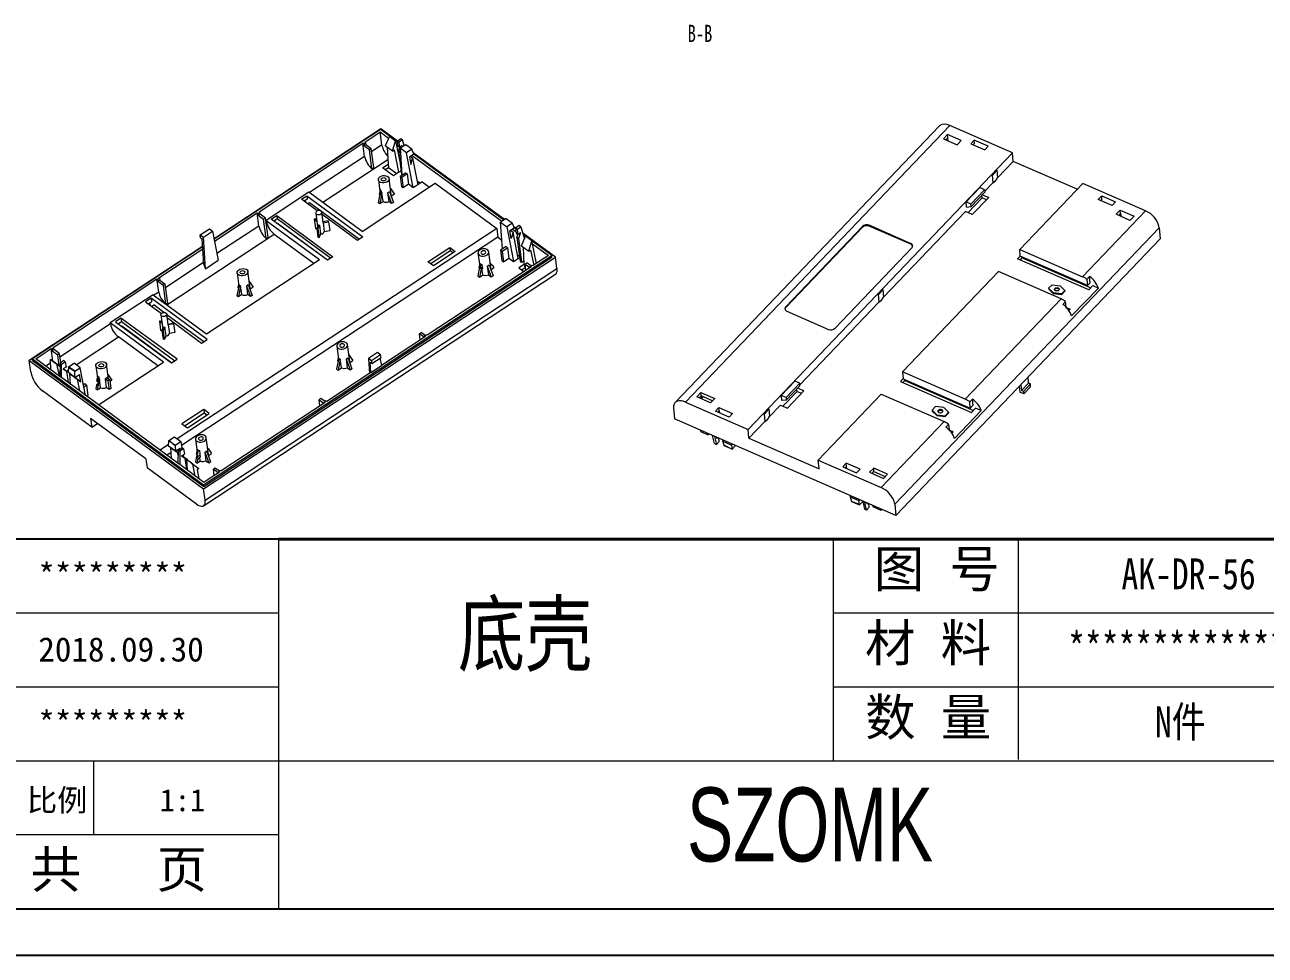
# Model space of a CAD drawing. Header units: inches. Extents: x 1153 to 3231, y 573 to 1137.
# Drawn here: x 2491 to 2851.5, y 573 to 843.4 of the extents above; entities that cross this region are included whole.
import ezdxf

# ---------------------------------------------------------------- set-up
doc = ezdxf.new("R2010")
doc.units = ezdxf.units.IN
doc.layers.add('10', color=7, linetype='Continuous')
doc.layers.add('文字', color=81, linetype='Continuous')
doc.layers.add('粗实线', color=7, linetype='Continuous', lineweight=30)
doc.layers.add('细实线', color=3, linetype='Continuous', lineweight=9)
doc.styles.add('SLDTEXTSTYLE6', font='TXT', dxfattribs={"width": 0.7})
doc.styles.get("Standard").update_dxf_attribs({"font": 'txt', "bigfont": 'gbcbig.shx'})
doc.styles.add('宋体', font='', dxfattribs={"width": 0.8, "height": 3.5})
doc.styles.add('长仿宋', font='', dxfattribs={"width": 0.7, "height": 4})
doc.styles.get('宋体').set_extended_font_data('SimSun')
doc.styles.get('长仿宋').set_extended_font_data('SimSun')

msp = doc.modelspace()

# ---------------------------------------------------------------- linework, layer by layer
at = {"color": 7, "linetype": 'Continuous', "lineweight": 15}
for p, q in [((2594.532, 813.114), (2546.003, 781.154)), ((2594.387, 812.94), (2546.017, 781.085)), ((2592.191, 810.863), (2594.31, 812.258)), ((2594.31, 812.258), (2596.738, 810.473)), ((2594.816, 808.452), (2594.31, 812.258)), ((2599.301, 809.328), (2594.387, 812.94)), ((2599.284, 809.621), (2594.532, 813.114)), ((2756.886, 814.012), (2680.036, 733.605)), ((2759.892, 814.142), (2683.042, 733.734)), ((2759.193, 811.494), (2757.998, 810.245)), ((2763.211, 809.739), (2759.193, 811.494)), ((2759.28, 810.487), (2759.193, 811.494)), ((2778.119, 806.181), (2759.892, 814.142)), ((2559.083, 789.059), (2589.278, 808.944)), ((2589.504, 808.778), (2589.278, 808.944)), ((2589.784, 805.137), (2589.278, 808.944)), ((2589.504, 808.778), (2590.034, 809.127)), ((2589.504, 808.778), (2589.571, 808.27)), ((2589.571, 808.27), (2590.101, 808.619)), ((2589.571, 808.27), (2591.155, 807.106)), ((2589.807, 809.293), (2592.191, 810.863)), ((2589.807, 809.293), (2590.034, 809.127)), ((2590.034, 809.127), (2590.101, 808.619)), ((2590.101, 808.619), (2591.685, 807.455)), ((2596.98, 811.021), (2595.755, 808.243)), ((2597.905, 806.663), (2595.755, 808.243)), ((2596.325, 807.824), (2596.585, 802.875)), ((2596.98, 811.021), (2598.79, 809.69)), ((2597.905, 806.663), (2598.79, 809.69)), ((2598.79, 809.69), (2600.119, 803.173)), ((2598.964, 808.838), (2599.41, 808.51)), ((2599.264, 809.608), (2600.323, 810.306)), ((2599.264, 809.608), (2599.466, 808.085)), ((2599.716, 809.275), (2599.264, 809.608)), ((2599.919, 807.753), (2599.466, 808.085)), ((2599.96, 807.779), (2599.628, 806.867)), ((2600.776, 809.973), (2599.716, 809.275)), ((2599.716, 809.275), (2599.919, 807.753)), ((2600.713, 808.276), (2599.919, 807.753)), ((2601.717, 808.543), (2600.128, 807.496)), ((2600.323, 810.306), (2600.776, 809.973)), ((2600.525, 807.758), (2600.713, 808.276)), ((2601.307, 808.273), (2600.776, 809.973)), ((2603.527, 807.212), (2601.717, 808.543)), ((2757.998, 810.245), (2762.017, 808.489)), ((2758.739, 809.921), (2759.28, 810.487)), ((2759.441, 809.614), (2759.28, 810.487)), ((2762.017, 808.489), (2763.211, 809.739)), ((2766.989, 809.861), (2765.994, 808.819)), ((2765.994, 808.819), (2770.012, 807.064)), ((2766.734, 808.496), (2767.076, 808.854)), ((2771.008, 808.105), (2766.989, 809.861)), ((2767.076, 808.854), (2766.989, 809.861)), ((2770.012, 807.064), (2771.008, 808.105)), ((2591.155, 807.106), (2591.685, 807.455)), ((2591.896, 801.537), (2591.155, 807.106)), ((2592.425, 801.886), (2591.685, 807.455)), ((2597.905, 806.663), (2598.435, 807.012)), ((2599.753, 800.547), (2598.435, 807.012)), ((2599.628, 806.867), (2600.081, 806.534)), ((2599.628, 806.867), (2600.545, 799.964)), ((2600.081, 806.534), (2600.174, 806.792)), ((2600.081, 806.534), (2600.3, 804.883)), ((2600.128, 807.496), (2600.641, 799.712)), ((2601.938, 806.166), (2600.128, 807.496)), ((2603.527, 807.212), (2601.938, 806.166)), ((2603.899, 796.023), (2601.938, 806.166)), ((2604.102, 805.785), (2602.778, 804.913)), ((2602.778, 804.913), (2603.19, 802.778)), ((2603.737, 804.582), (2603.046, 805.09)), ((2603.19, 802.778), (2603.737, 804.582)), ((2604.102, 805.785), (2603.527, 807.212)), ((2603.582, 805.443), (2629.668, 786.267)), ((2603.737, 804.582), (2605.223, 796.895)), ((2630.399, 786.749), (2603.934, 806.203)), ((2630.198, 786.616), (2604.094, 805.805)), ((2778.119, 806.181), (2701.269, 725.773)), ((2778.337, 803.663), (2778.119, 806.181)), ((2591.896, 801.537), (2592.425, 801.886)), ((2594.996, 801.829), (2596.585, 802.875)), ((2598.164, 799.5), (2594.996, 801.829)), ((2596.72, 801.86), (2595.788, 801.247)), ((2596.585, 802.875), (2596.72, 801.86)), ((2599.096, 800.114), (2596.72, 801.86)), ((2599.753, 800.547), (2598.164, 799.5)), ((2600.411, 800.979), (2599.753, 800.547)), ((2772.168, 799.679), (2773.561, 801.138)), ((2773.561, 801.138), (2773.757, 798.872)), ((2778.337, 803.663), (2773.757, 798.872)), ((2796.864, 795.57), (2778.337, 803.663)), ((2589.094, 783.356), (2610.283, 797.311)), ((2593.768, 798.293), (2594.323, 794.116)), ((2597.625, 793.177), (2596.89, 798.708)), ((2600.094, 799.352), (2601.684, 800.399)), ((2600.094, 799.352), (2600.499, 796.307)), ((2600.547, 799.02), (2600.094, 799.352)), ((2600.628, 799.903), (2600.545, 799.964)), ((2602.136, 800.066), (2600.547, 799.02)), ((2600.547, 799.02), (2600.952, 795.974)), ((2602.541, 797.021), (2600.952, 795.974)), ((2601.684, 800.399), (2602.136, 800.066)), ((2602.136, 800.066), (2602.541, 797.021)), ((2603.899, 796.023), (2602.541, 797.021)), ((2605.223, 796.895), (2603.899, 796.023)), ((2605.89, 797.334), (2605.014, 797.979)), ((2606.547, 797.767), (2605.223, 796.895)), ((2606.547, 797.767), (2608.64, 796.229)), ((2610.283, 797.311), (2628.161, 784.17)), ((2772.364, 797.414), (2770.046, 794.989)), ((2772.168, 799.679), (2772.364, 797.414)), ((2780.181, 778.115), (2798.498, 797.279)), ((2816.724, 789.318), (2798.498, 797.279)), ((2573.593, 794.751), (2561.144, 786.552)), ((2571.397, 792.674), (2572.986, 793.72)), ((2572.986, 793.72), (2589.279, 781.744)), ((2572.986, 793.72), (2573.121, 792.705)), ((2589.094, 783.356), (2573.593, 794.751)), ((2594.192, 794.072), (2593.726, 791.689)), ((2594.212, 794.948), (2593.996, 794.074)), ((2594.168, 793.948), (2593.996, 794.074)), ((2594.798, 794.524), (2594.178, 791.356)), ((2594.192, 794.072), (2594.439, 794.154)), ((2594.531, 793.822), (2594.192, 794.072)), ((2594.203, 795.473), (2594.366, 794.251)), ((2594.633, 794.34), (2594.366, 794.251)), ((2594.68, 794.582), (2594.531, 793.822)), ((2594.595, 795.1), (2594.662, 794.592)), ((2595.135, 791.986), (2594.798, 794.524)), ((2596.462, 794.551), (2596.799, 792.014)), ((2596.462, 794.551), (2597.617, 791.413)), ((2596.992, 794.9), (2598.146, 791.761)), ((2597.272, 795.833), (2598.416, 794.147)), ((2598.416, 794.147), (2597.571, 793.59)), ((2600.952, 795.974), (2600.499, 796.307)), ((2764.589, 791.915), (2768.571, 796.081)), ((2766.024, 791.288), (2770.006, 795.454)), ((2766.09, 790.533), (2770.071, 794.699)), ((2771.187, 793.203), (2766.409, 788.204)), ((2770.006, 795.454), (2768.571, 796.081)), ((2769.265, 793.073), (2769.203, 793.791)), ((2769.391, 793.987), (2771.187, 793.203)), ((2770.006, 795.454), (2770.071, 794.699)), ((2803.021, 792.646), (2804.016, 793.688)), ((2804.016, 793.688), (2808.035, 791.932)), ((2804.103, 792.681), (2804.016, 793.688)), ((2575.985, 789.302), (2571.397, 792.674)), ((2573.121, 792.705), (2572.189, 792.091)), ((2573.151, 791.384), (2573.754, 791.782)), ((2573.754, 791.782), (2588.293, 781.094)), ((2594.178, 791.356), (2593.726, 791.689)), ((2595.135, 791.986), (2594.178, 791.356)), ((2597.617, 791.413), (2596.799, 792.014)), ((2598.146, 791.761), (2597.617, 791.413)), ((2764.72, 790.404), (2764.589, 791.915)), ((2766.024, 791.288), (2764.589, 791.915)), ((2764.72, 790.404), (2766.09, 790.533)), ((2769.265, 793.073), (2765.141, 788.758)), ((2766.09, 790.533), (2766.024, 791.288)), ((2770.534, 792.519), (2769.265, 793.073)), ((2807.039, 790.891), (2803.021, 792.646)), ((2804.103, 792.681), (2803.761, 792.323)), ((2808.035, 791.932), (2807.039, 790.891)), ((2546.129, 780.528), (2558.553, 788.71)), ((2558.78, 788.543), (2558.553, 788.71)), ((2559.059, 784.903), (2558.553, 788.71)), ((2558.78, 788.543), (2559.309, 788.892)), ((2558.78, 788.543), (2558.847, 788.036)), ((2558.847, 788.036), (2559.377, 788.385)), ((2558.847, 788.036), (2560.431, 786.871)), ((2559.083, 789.059), (2559.309, 788.892)), ((2559.377, 788.385), (2559.309, 788.892)), ((2560.961, 787.22), (2559.377, 788.385)), ((2560.431, 786.871), (2560.961, 787.22)), ((2561.171, 781.303), (2560.431, 786.871)), ((2561.701, 781.651), (2560.961, 787.22)), ((2561.144, 786.552), (2576.645, 775.158)), ((2561.178, 786.299), (2561.144, 786.552)), ((2562.656, 786.917), (2564.246, 787.964)), ((2578.95, 774.941), (2562.656, 786.917)), ((2564.381, 786.949), (2563.449, 786.335)), ((2564.246, 787.964), (2580.539, 775.987)), ((2564.246, 787.964), (2564.381, 786.949)), ((2579.882, 775.554), (2564.381, 786.949)), ((2575.404, 787.035), (2575.139, 786.86)), ((2575.139, 786.86), (2575.905, 786.298)), ((2575.139, 786.86), (2575.477, 784.322)), ((2575.85, 786.707), (2575.404, 787.035)), ((2575.584, 788.713), (2576.122, 784.663)), ((2577.723, 785.898), (2577.319, 788.944)), ((2587.69, 780.697), (2577.41, 788.253)), ((2579.222, 786.374), (2577.7, 786.072)), ((2577.727, 785.834), (2579.285, 786.143)), ((2579.285, 786.143), (2579.222, 786.374)), ((2579.285, 786.143), (2579.623, 783.605)), ((2630.909, 787.085), (2629.32, 786.038)), ((2629.833, 778.254), (2629.32, 786.038)), ((2629.32, 786.038), (2631.13, 784.707)), ((2630.909, 787.085), (2632.719, 785.754)), ((2764.4, 789.081), (2740.608, 764.188)), ((2766.409, 788.204), (2764.4, 789.081)), ((2798.408, 770.153), (2816.724, 789.318)), ((2808.229, 788.304), (2809.423, 789.554)), ((2812.247, 786.549), (2808.229, 788.304)), ((2809.51, 788.547), (2808.969, 787.981)), ((2809.423, 789.554), (2813.442, 787.799)), ((2809.51, 788.547), (2809.423, 789.554)), ((2809.51, 788.547), (2809.672, 787.674)), ((2813.442, 787.799), (2812.247, 786.549)), ((2628.161, 784.17), (2535.291, 723.008)), ((2542.001, 782.304), (2544.65, 784.048)), ((2542.907, 781.638), (2545.555, 783.383)), ((2544.65, 784.048), (2545.555, 783.383)), ((2545.555, 783.383), (2547.254, 774.936)), ((2563.518, 782.518), (2575.002, 774.076)), ((2564.484, 785.677), (2564.41, 785.628)), ((2579.023, 774.989), (2564.484, 785.677)), ((2575.477, 784.322), (2575.899, 784.012)), ((2576.407, 785.238), (2575.878, 784.172)), ((2575.878, 784.172), (2576.207, 784.115)), ((2575.878, 784.172), (2576.215, 781.634)), ((2576.207, 784.115), (2576.735, 785.181)), ((2576.207, 784.115), (2576.544, 781.577)), ((2576.544, 781.577), (2577.073, 782.643)), ((2577.073, 782.643), (2576.735, 785.181)), ((2577.727, 785.834), (2578.064, 783.296)), ((2578.064, 783.296), (2579.623, 783.605)), ((2628.161, 784.17), (2628.498, 781.632)), ((2632.719, 785.754), (2631.13, 784.707)), ((2631.13, 784.707), (2633.091, 774.565)), ((2633.263, 784.306), (2631.969, 783.455)), ((2632.382, 781.319), (2631.969, 783.455)), ((2632.238, 783.632), (2632.929, 783.124)), ((2632.929, 783.124), (2632.382, 781.319)), ((2632.752, 785.584), (2632.719, 785.754)), ((2632.752, 785.584), (2633.263, 784.306)), ((2632.774, 783.984), (2633.806, 783.225)), ((2634.415, 775.437), (2632.929, 783.124)), ((2633.68, 784.337), (2633.072, 784.784)), ((2633.698, 784.044), (2633.231, 784.387)), ((2634.72, 785.022), (2633.66, 784.324)), ((2633.66, 784.324), (2634.113, 783.991)), ((2633.66, 784.324), (2633.863, 782.801)), ((2633.863, 782.801), (2634.315, 782.468)), ((2634.025, 781.583), (2634.356, 782.495)), ((2634.113, 783.991), (2635.173, 784.689)), ((2634.113, 783.991), (2634.315, 782.468)), ((2634.315, 782.468), (2635.11, 782.992)), ((2635.11, 782.992), (2634.477, 781.25)), ((2635.173, 784.689), (2634.72, 785.022)), ((2635.173, 784.689), (2636.174, 781.485)), ((2645.222, 775.853), (2635.761, 782.807)), ((2644.172, 776.344), (2635.875, 782.443)), ((2734.482, 784.788), (2712.184, 761.458)), ((2734.504, 784.537), (2712.205, 761.206)), ((2734.504, 784.537), (2734.482, 784.788)), ((2748.482, 779.854), (2736.427, 785.12)), ((2736.427, 785.12), (2736.448, 784.868)), ((2748.504, 779.603), (2736.448, 784.868)), ((2820.739, 784.415), (2743.889, 704.008)), ((2820.739, 784.415), (2821.022, 781.142)), ((2542.665, 778.956), (2492.294, 745.783)), ((2542.67, 778.88), (2493.209, 746.306)), ((2628.498, 781.632), (2536.538, 721.07)), ((2542.057, 781.512), (2542.001, 782.304)), ((2542.001, 782.304), (2542.907, 781.638)), ((2542.057, 781.512), (2542.509, 781.18)), ((2542.712, 778.277), (2542.509, 781.18)), ((2543.546, 772.494), (2542.907, 781.638)), ((2561.171, 781.303), (2561.701, 781.651)), ((2576.215, 781.634), (2576.544, 781.577)), ((2589.279, 781.744), (2587.69, 780.697)), ((2628.498, 781.632), (2629.667, 780.773)), ((2630.876, 778.941), (2629.286, 777.894)), ((2631.328, 778.608), (2630.876, 778.941)), ((2634.477, 781.25), (2634.025, 781.583)), ((2634.025, 781.583), (2634.942, 774.68)), ((2634.477, 781.25), (2635.395, 774.348)), ((2635.357, 779.133), (2636.581, 781.91)), ((2635.357, 779.133), (2637.506, 777.553)), ((2636.174, 781.485), (2636.34, 781.363)), ((2636.174, 781.485), (2636.225, 781.103)), ((2638.391, 780.58), (2636.581, 781.91)), ((2637.506, 777.553), (2638.391, 780.58)), ((2639.724, 774.046), (2638.391, 780.58)), ((2638.565, 779.727), (2643.19, 776.328)), ((2821.022, 781.142), (2744.173, 700.734)), ((2748.504, 779.603), (2748.482, 779.854)), ((2529.948, 769.871), (2542.712, 778.277)), ((2543.034, 773.673), (2542.712, 778.277)), ((2542.984, 708.522), (2645.222, 775.853)), ((2542.993, 709.711), (2644.172, 776.344)), ((2543.061, 709.203), (2644.239, 775.837)), ((2580.539, 775.987), (2578.95, 774.941)), ((2608.19, 774.487), (2614.547, 778.673)), ((2614.682, 777.658), (2608.982, 773.905)), ((2616.131, 777.509), (2609.774, 773.323)), ((2614.547, 778.673), (2616.131, 777.509)), ((2614.547, 778.673), (2614.682, 777.658)), ((2615.474, 777.076), (2614.682, 777.658)), ((2622.733, 777.001), (2623.239, 773.197)), ((2626.591, 771.885), (2625.856, 777.416)), ((2629.286, 777.894), (2629.739, 777.561)), ((2629.286, 777.894), (2629.691, 774.849)), ((2629.739, 777.561), (2631.328, 778.608)), ((2629.739, 777.561), (2630.144, 774.516)), ((2630.144, 774.516), (2631.733, 775.563)), ((2631.328, 778.608), (2631.733, 775.563)), ((2631.733, 775.563), (2633.091, 774.565)), ((2633.091, 774.565), (2634.415, 775.437)), ((2634.205, 776.521), (2634.751, 776.12)), ((2634.415, 775.437), (2634.807, 775.695)), ((2636.187, 773.765), (2635.927, 778.714)), ((2637.506, 777.553), (2638.036, 777.901)), ((2638.036, 777.901), (2638.929, 773.523)), ((2643.19, 776.328), (2641.071, 774.933)), ((2644.239, 775.837), (2644.172, 776.344)), ((2645.66, 772.554), (2645.222, 775.853)), ((2726.535, 755.189), (2748.834, 778.52)), ((2779.57, 775.368), (2780.349, 776.182)), ((2800.237, 766.341), (2779.57, 775.368)), ((2780.356, 776.1), (2780.181, 778.115)), ((2780.181, 778.115), (2798.408, 770.153)), ((2780.852, 775.611), (2780.311, 775.045)), ((2799.874, 767.575), (2780.356, 776.1)), ((2780.852, 775.611), (2780.828, 775.894)), ((2800.778, 766.908), (2780.852, 775.611)), ((2543.422, 705.223), (2645.66, 772.554)), ((2543.546, 772.494), (2547.254, 774.936)), ((2543.802, 753.528), (2576.645, 775.158)), ((2556.571, 766.14), (2555.836, 771.671)), ((2638.157, 773.014), (2607.962, 753.129)), ((2609.774, 773.323), (2608.19, 774.487)), ((2623.311, 773.565), (2622.691, 770.397)), ((2623.178, 773.656), (2622.961, 772.782)), ((2622.961, 772.782), (2623.133, 772.656)), ((2623.61, 772.447), (2623.144, 770.064)), ((2623.424, 773.481), (2623.271, 772.697)), ((2623.948, 772.924), (2623.271, 772.697)), ((2623.61, 772.447), (2623.271, 772.697)), ((2623.334, 773.974), (2623.402, 773.467)), ((2623.402, 773.467), (2623.424, 773.481)), ((2623.857, 772.53), (2623.61, 772.447)), ((2623.848, 773.682), (2624.01, 772.46)), ((2624.101, 770.694), (2623.857, 772.53)), ((2625.427, 773.259), (2625.765, 770.722)), ((2625.427, 773.259), (2626.582, 770.121)), ((2625.957, 773.608), (2627.112, 770.47)), ((2626.569, 773.802), (2626.28, 774.229)), ((2626.569, 773.802), (2626.346, 773.728)), ((2626.909, 773.553), (2626.392, 773.38)), ((2626.536, 772.298), (2627.382, 772.855)), ((2626.569, 773.802), (2626.909, 773.553)), ((2626.909, 773.553), (2627.382, 772.855)), ((2629.691, 774.849), (2630.144, 774.516)), ((2636.187, 773.765), (2634.598, 772.719)), ((2634.598, 772.719), (2636.068, 771.638)), ((2634.942, 774.68), (2635.395, 774.348)), ((2635.39, 772.136), (2636.322, 772.75)), ((2635.395, 774.348), (2636.131, 774.832)), ((2636.187, 773.765), (2636.322, 772.75)), ((2636.322, 772.75), (2636.584, 772.557)), ((2636.414, 773.837), (2636.944, 774.186)), ((2636.655, 772.025), (2636.414, 773.837)), ((2636.414, 773.837), (2637.828, 772.798)), ((2638.132, 773.313), (2636.944, 774.186)), ((2637.931, 773.18), (2638.461, 773.529)), ((2637.931, 773.18), (2638.157, 773.014)), ((2637.969, 772.89), (2637.931, 773.18)), ((2638.687, 773.363), (2638.461, 773.529)), ((2641.071, 774.933), (2638.687, 773.363)), ((2746.136, 742.494), (2774.009, 771.657)), ((2792.236, 763.696), (2774.009, 771.657)), ((2499.223, 749.637), (2529.418, 769.522)), ((2529.418, 769.522), (2529.644, 769.356)), ((2529.924, 765.715), (2529.418, 769.522)), ((2530.174, 769.705), (2529.644, 769.356)), ((2529.644, 769.356), (2529.712, 768.848)), ((2530.242, 769.197), (2529.712, 768.848)), ((2529.712, 768.848), (2531.296, 767.684)), ((2530.174, 769.705), (2529.948, 769.871)), ((2530.174, 769.705), (2530.242, 769.197)), ((2530.242, 769.197), (2531.826, 768.033)), ((2531.826, 768.033), (2531.296, 767.684)), ((2532.566, 762.464), (2531.826, 768.033)), ((2542.983, 703.585), (2645.221, 770.916)), ((2552.714, 771.256), (2553.219, 767.451)), ((2556.218, 768.796), (2557.362, 767.11)), ((2622.691, 770.397), (2623.144, 770.064)), ((2623.144, 770.064), (2624.101, 770.694)), ((2625.765, 770.722), (2626.582, 770.121)), ((2626.582, 770.121), (2627.112, 770.47)), ((2800.513, 770.22), (2799.717, 769.387)), ((2799.717, 769.387), (2799.874, 767.575)), ((2799.874, 767.575), (2800.67, 768.408)), ((2800.67, 768.408), (2800.513, 770.22)), ((2528.301, 764.923), (2515.852, 756.724)), ((2528.301, 764.923), (2543.802, 753.528)), ((2532.027, 762.184), (2531.296, 767.684)), ((2553.291, 767.819), (2552.672, 764.652)), ((2553.124, 764.319), (2552.672, 764.652)), ((2553.158, 767.911), (2552.942, 767.037)), ((2553.114, 766.911), (2552.942, 767.037)), ((2553.744, 767.487), (2553.124, 764.319)), ((2554.081, 764.949), (2553.124, 764.319)), ((2554.081, 764.949), (2553.744, 767.487)), ((2555.408, 767.514), (2555.745, 764.976)), ((2555.408, 767.514), (2556.562, 764.375)), ((2556.562, 764.375), (2555.745, 764.976)), ((2555.937, 767.863), (2557.092, 764.724)), ((2557.362, 767.11), (2556.516, 766.553)), ((2557.092, 764.724), (2556.562, 764.375)), ((2740.412, 766.454), (2739.019, 764.996)), ((2739.019, 764.996), (2739.215, 762.73)), ((2740.412, 766.454), (2740.608, 764.188)), ((2788.606, 766.792), (2789.601, 767.833)), ((2789.974, 765.456), (2788.606, 766.792)), ((2788.606, 766.792), (2788.628, 766.54)), ((2789.996, 765.204), (2788.628, 766.54)), ((2789.601, 767.833), (2791.965, 767.539)), ((2789.974, 765.456), (2789.996, 765.204)), ((2792.337, 765.162), (2789.974, 765.456)), ((2792.359, 764.91), (2789.996, 765.204)), ((2791.965, 767.539), (2793.333, 766.204)), ((2793.333, 766.204), (2792.337, 765.162)), ((2792.337, 765.162), (2792.359, 764.91)), ((2793.355, 765.952), (2792.359, 764.91)), ((2793.333, 766.204), (2793.355, 765.952)), ((2803.053, 766.883), (2795.288, 758.759)), ((2801.431, 767.591), (2800.237, 766.341)), ((2801.431, 767.591), (2803.053, 766.883)), ((2527.694, 763.892), (2526.105, 762.846)), ((2526.105, 762.846), (2530.706, 759.463)), ((2526.897, 762.263), (2527.829, 762.877)), ((2543.987, 751.916), (2527.694, 763.892)), ((2527.694, 763.892), (2527.829, 762.877)), ((2527.859, 761.556), (2528.462, 761.954)), ((2531.427, 759.774), (2528.462, 761.954)), ((2532.566, 762.464), (2532.081, 762.144)), ((2712.184, 761.458), (2712.205, 761.206)), ((2739.215, 762.73), (2716.291, 738.745)), ((2764.363, 734.532), (2792.236, 763.696)), ((2793.545, 762.929), (2792.749, 762.096)), ((2793.688, 761.278), (2793.545, 762.929)), ((2793.77, 761.194), (2794.861, 760.717)), ((2518.954, 758.136), (2517.364, 757.089)), ((2535.247, 746.159), (2518.954, 758.136)), ((2518.954, 758.136), (2519.089, 757.121)), ((2530.112, 757.207), (2530.377, 757.381)), ((2530.112, 757.207), (2530.45, 754.669)), ((2530.878, 756.644), (2530.112, 757.207)), ((2530.377, 757.381), (2530.823, 757.053)), ((2530.557, 759.059), (2531.095, 755.01)), ((2532.696, 756.245), (2532.291, 759.29)), ((2543.001, 751.266), (2532.314, 759.123)), ((2532.438, 758.191), (2542.398, 750.869)), ((2712.535, 760.123), (2724.591, 754.857)), ((2794.861, 760.717), (2794.486, 760.324)), ((2531.353, 745.33), (2515.852, 756.724)), ((2515.886, 756.47), (2515.852, 756.724)), ((2517.364, 757.089), (2533.658, 745.113)), ((2518.157, 756.507), (2519.089, 757.121)), ((2519.089, 757.121), (2534.59, 745.726)), ((2519.192, 755.849), (2519.118, 755.8)), ((2519.192, 755.849), (2533.731, 745.161)), ((2530.872, 754.358), (2530.45, 754.669)), ((2530.851, 754.518), (2531.38, 755.584)), ((2531.179, 754.461), (2530.851, 754.518)), ((2530.851, 754.518), (2531.188, 751.98)), ((2531.708, 755.527), (2531.179, 754.461)), ((2531.179, 754.461), (2531.517, 751.924)), ((2532.046, 752.989), (2531.708, 755.527)), ((2532.673, 756.419), (2534.195, 756.72)), ((2534.258, 756.489), (2532.7, 756.18)), ((2532.7, 756.18), (2533.037, 753.642)), ((2534.596, 753.951), (2533.037, 753.642)), ((2534.195, 756.72), (2534.258, 756.489)), ((2534.258, 756.489), (2534.596, 753.951)), ((2605.69, 753.603), (2606.22, 753.952)), ((2605.931, 751.79), (2605.69, 753.603)), ((2607.104, 752.563), (2605.69, 753.603)), ((2607.408, 753.078), (2606.22, 753.952)), ((2529.71, 744.248), (2518.226, 752.689)), ((2531.517, 751.924), (2531.188, 751.98)), ((2532.046, 752.989), (2531.517, 751.924)), ((2542.398, 750.869), (2543.987, 751.916)), ((2581.679, 749.964), (2582.185, 746.16)), ((2585.537, 744.848), (2584.802, 750.379)), ((2607.433, 752.78), (2594.668, 744.373)), ((2607.206, 752.946), (2607.736, 753.295)), ((2607.206, 752.946), (2607.433, 752.78)), ((2607.206, 752.946), (2607.245, 752.656)), ((2607.962, 753.129), (2607.736, 753.295)), ((2494.191, 746.322), (2496.31, 747.718)), ((2496.31, 747.718), (2498.694, 749.288)), ((2498.694, 749.288), (2498.92, 749.122)), ((2499.184, 745.599), (2498.694, 749.288)), ((2499.45, 749.47), (2498.92, 749.122)), ((2498.92, 749.122), (2498.987, 748.614)), ((2499.517, 748.963), (2498.987, 748.614)), ((2498.987, 748.614), (2500.571, 747.45)), ((2499.45, 749.47), (2499.223, 749.637)), ((2499.517, 748.963), (2499.45, 749.47)), ((2501.101, 747.798), (2499.517, 748.963)), ((2501.101, 747.798), (2500.571, 747.45)), ((2500.993, 744.275), (2500.571, 747.45)), ((2501.448, 745.189), (2501.101, 747.798)), ((2582.257, 746.527), (2581.637, 743.36)), ((2582.124, 746.619), (2581.907, 745.745)), ((2584.903, 746.571), (2586.058, 743.432)), ((2585.184, 747.504), (2586.328, 745.818)), ((2593.53, 748.118), (2590.881, 746.374)), ((2590.881, 746.374), (2591.181, 742.077)), ((2591.786, 745.708), (2590.881, 746.374)), ((2594.435, 747.453), (2591.786, 745.708)), ((2591.841, 744.917), (2594.582, 746.721)), ((2594.435, 747.453), (2593.53, 748.118)), ((2594.241, 746.497), (2594.668, 744.373)), ((2594.582, 746.721), (2594.435, 747.453)), ((2492.732, 742.483), (2492.294, 745.783)), ((2492.294, 745.783), (2542.984, 708.522)), ((2493.209, 746.306), (2542.993, 709.711)), ((2493.276, 745.799), (2493.209, 746.306)), ((2493.276, 745.799), (2543.061, 709.203)), ((2501.206, 741.166), (2494.191, 746.322)), ((2498.61, 743.074), (2498.45, 746.131)), ((2498.45, 746.131), (2500.26, 744.801)), ((2499.874, 745.098), (2498.45, 746.131)), ((2501.249, 744.087), (2499.874, 745.098)), ((2500.26, 744.801), (2500.965, 741.343)), ((2500.26, 744.801), (2501.249, 744.081)), ((2501.264, 745.068), (2501.206, 741.166)), ((2502.323, 745.765), (2501.264, 745.068)), ((2501.264, 745.068), (2501.716, 744.735)), ((2501.659, 740.833), (2501.716, 744.735)), ((2501.716, 744.735), (2502.776, 745.433)), ((2502.978, 743.91), (2502.183, 743.387)), ((2502.183, 743.387), (2503.14, 742.692)), ((2502.687, 743.025), (2502.186, 743.389)), ((2502.776, 745.433), (2502.323, 745.765)), ((2503.14, 742.692), (2502.687, 743.025)), ((2502.776, 745.433), (2502.978, 743.91)), ((2503.727, 743.85), (2503.578, 742.405)), ((2503.717, 744.003), (2505.306, 745.049)), ((2505.527, 742.672), (2503.717, 744.003)), ((2503.727, 743.85), (2503.717, 744.003)), ((2503.727, 743.85), (2505.527, 742.672)), ((2507.116, 743.718), (2505.306, 745.049)), ((2505.527, 742.672), (2507.116, 743.718)), ((2508.67, 735.679), (2507.116, 743.718)), ((2511.659, 744.219), (2512.319, 739.253)), ((2512.465, 732.89), (2531.353, 745.33)), ((2515.332, 740.496), (2514.782, 744.634)), ((2533.658, 745.113), (2535.247, 746.159)), ((2581.637, 743.36), (2582.09, 743.027)), ((2581.907, 745.745), (2582.079, 745.619)), ((2582.709, 746.195), (2582.09, 743.027)), ((2582.09, 743.027), (2583.047, 743.657)), ((2583.047, 743.657), (2582.709, 746.195)), ((2584.373, 746.222), (2584.71, 743.684)), ((2584.373, 746.222), (2585.528, 743.084)), ((2584.71, 743.684), (2585.528, 743.084)), ((2585.482, 745.261), (2586.328, 745.818)), ((2585.528, 743.084), (2586.058, 743.432)), ((2591.841, 744.917), (2591.389, 745.249)), ((2591.592, 742.347), (2591.389, 745.249)), ((2591.592, 742.347), (2594.668, 744.373)), ((2591.786, 745.708), (2591.841, 744.917)), ((2501.659, 740.833), (2501.206, 741.166)), ((2535.603, 715.882), (2501.659, 740.833)), ((2503.14, 742.692), (2503.574, 739.425)), ((2505.572, 740.896), (2503.578, 742.405)), ((2504.128, 741.963), (2505.318, 741.088)), ((2504.332, 738.868), (2504.128, 741.963)), ((2504.955, 741.362), (2504.128, 741.963)), ((2505.572, 740.896), (2505.527, 742.672)), ((2505.572, 740.896), (2506.896, 741.768)), ((2505.576, 740.899), (2506.267, 740.391)), ((2507.309, 739.633), (2505.582, 740.902)), ((2506.267, 740.391), (2506.93, 736.958)), ((2506.267, 740.391), (2507.309, 739.633)), ((2507.309, 739.633), (2506.896, 741.768)), ((2512.328, 739.261), (2511.844, 738.773)), ((2512.104, 740.873), (2511.888, 740)), ((2511.888, 740), (2512.256, 739.729)), ((2512.69, 740.45), (2512.07, 737.282)), ((2512.095, 741.398), (2512.35, 739.481)), ((2512.572, 740.508), (2512.184, 738.524)), ((2512.35, 739.481), (2512.376, 739.507)), ((2512.487, 741.026), (2512.554, 740.518)), ((2513.027, 737.912), (2512.69, 740.45)), ((2514.353, 740.477), (2514.691, 737.939)), ((2515.171, 739.876), (2514.353, 740.477)), ((2514.883, 740.826), (2515.701, 740.225)), ((2515.164, 741.759), (2516.308, 740.073)), ((2515.701, 740.225), (2515.171, 739.876)), ((2515.171, 739.876), (2515.508, 737.338)), ((2515.701, 740.225), (2516.038, 737.687)), ((2516.308, 740.073), (2515.768, 739.717)), ((2591.592, 742.347), (2578.827, 733.941)), ((2714.816, 739.837), (2710.834, 735.671)), ((2716.251, 739.21), (2712.269, 735.044)), ((2716.251, 739.21), (2714.816, 739.837)), ((2716.316, 738.455), (2716.251, 739.21)), ((2746.304, 740.561), (2745.526, 739.747)), ((2745.526, 739.747), (2766.192, 730.721)), ((2746.136, 742.494), (2746.311, 740.479)), ((2764.363, 734.532), (2746.136, 742.494)), ((2746.266, 739.424), (2746.807, 739.99)), ((2746.311, 740.479), (2765.829, 731.954)), ((2746.807, 739.99), (2746.783, 740.273)), ((2746.807, 739.99), (2766.733, 731.287)), ((2782.763, 739.244), (2780.703, 737.089)), ((2782.763, 739.244), (2782.693, 741.038)), ((2783.337, 738.994), (2782.763, 739.244)), ((2510.482, 726.459), (2496.112, 737.022)), ((2508.451, 738.999), (2508.076, 738.752)), ((2508.185, 738.192), (2508.904, 738.666)), ((2508.904, 738.666), (2508.451, 738.999)), ((2508.904, 738.666), (2509.308, 735.62)), ((2509.014, 735.427), (2509.308, 735.62)), ((2511.844, 738.773), (2511.618, 737.614)), ((2512.07, 737.282), (2511.618, 737.614)), ((2511.844, 738.773), (2512.184, 738.524)), ((2512.07, 737.282), (2513.027, 737.912)), ((2515.508, 737.338), (2514.691, 737.939)), ((2516.038, 737.687), (2515.508, 737.338)), ((2686.325, 735.253), (2687.519, 736.503)), ((2687.519, 736.503), (2691.538, 734.748)), ((2687.607, 735.496), (2687.519, 736.503)), ((2710.834, 735.671), (2710.965, 734.161)), ((2712.269, 735.044), (2710.834, 735.671)), ((2711.386, 732.514), (2715.51, 736.83)), ((2716.316, 738.455), (2712.334, 734.289)), ((2712.654, 731.96), (2717.432, 736.959)), ((2715.51, 736.83), (2715.448, 737.547)), ((2715.51, 736.83), (2716.779, 736.276)), ((2717.432, 736.959), (2715.636, 737.744)), ((2721.648, 716.872), (2739.965, 736.036)), ((2739.965, 736.036), (2758.191, 728.075)), ((2780.006, 738.226), (2780.229, 736.621)), ((2781.377, 736.119), (2780.229, 736.621)), ((2780.476, 738.719), (2780.703, 737.089)), ((2781.277, 736.838), (2780.703, 737.089)), ((2783.337, 738.994), (2781.277, 736.838)), ((2781.277, 736.838), (2781.377, 736.119)), ((2781.377, 736.119), (2783.368, 738.202)), ((2783.368, 738.202), (2783.337, 738.994)), ((2578.297, 733.592), (2548.103, 713.707)), ((2577.084, 734.764), (2576.555, 734.415)), ((2576.795, 732.603), (2576.555, 734.415)), ((2576.555, 734.415), (2577.969, 733.376)), ((2578.272, 733.891), (2577.084, 734.764)), ((2578.601, 734.107), (2578.071, 733.758)), ((2578.297, 733.592), (2578.071, 733.758)), ((2578.11, 733.468), (2578.071, 733.758)), ((2578.601, 734.107), (2578.827, 733.941)), ((2679.594, 732.091), (2679.878, 728.818)), ((2683.042, 733.734), (2701.269, 725.773)), ((2690.343, 733.498), (2686.325, 735.253)), ((2687.607, 735.496), (2687.065, 734.93)), ((2687.209, 735.08), (2687.228, 734.858)), ((2690.884, 734.064), (2687.607, 735.496)), ((2687.608, 735.495), (2687.68, 734.661)), ((2688.175, 735.248), (2687.674, 734.724)), ((2691.538, 734.748), (2690.343, 733.498)), ((2691.732, 731.12), (2692.727, 732.161)), ((2692.727, 732.161), (2696.746, 730.406)), ((2692.815, 731.154), (2692.727, 732.161)), ((2710.645, 732.838), (2707.46, 729.505)), ((2710.645, 732.838), (2712.654, 731.96)), ((2712.334, 734.289), (2710.965, 734.161)), ((2712.269, 735.044), (2712.334, 734.289)), ((2755.756, 732.421), (2754.76, 731.379)), ((2758.119, 732.127), (2755.756, 732.421)), ((2759.487, 730.791), (2758.119, 732.127)), ((2766.468, 734.599), (2765.672, 733.766)), ((2765.829, 731.954), (2765.672, 733.766)), ((2765.829, 731.954), (2766.625, 732.787)), ((2766.192, 730.721), (2767.386, 731.97)), ((2766.625, 732.787), (2766.468, 734.599)), ((2769.008, 731.262), (2767.386, 731.97)), ((2526.212, 717.187), (2510.145, 728.997)), ((2510.145, 728.997), (2510.482, 726.459)), ((2543.033, 731.576), (2536.677, 727.39)), ((2537.469, 726.808), (2543.168, 730.561)), ((2538.261, 726.226), (2544.617, 730.412)), ((2544.617, 730.412), (2543.033, 731.576)), ((2543.033, 731.576), (2543.168, 730.561)), ((2543.168, 730.561), (2543.96, 729.979)), ((2744.173, 700.734), (2679.878, 728.818)), ((2695.75, 729.364), (2691.732, 731.12)), ((2692.815, 731.154), (2692.473, 730.796)), ((2692.815, 731.154), (2692.908, 730.606)), ((2696.746, 730.406), (2695.75, 729.364)), ((2707.263, 731.771), (2705.87, 730.312)), ((2705.87, 730.312), (2706.066, 728.046)), ((2707.263, 731.771), (2707.46, 729.505)), ((2754.76, 731.379), (2756.128, 730.044)), ((2754.76, 731.379), (2754.782, 731.128)), ((2754.782, 731.128), (2756.15, 729.792)), ((2756.128, 730.044), (2756.15, 729.792)), ((2756.128, 730.044), (2758.492, 729.749)), ((2756.15, 729.792), (2758.513, 729.498)), ((2758.492, 729.749), (2759.487, 730.791)), ((2758.492, 729.749), (2758.513, 729.498)), ((2758.513, 729.498), (2759.509, 730.539)), ((2759.487, 730.791), (2759.509, 730.539)), ((2769.008, 731.262), (2761.243, 723.138)), ((2510.482, 726.459), (2512.125, 727.541)), ((2536.677, 727.39), (2538.261, 726.226)), ((2687.302, 725.575), (2687.373, 725.188)), ((2687.373, 725.188), (2689.669, 724.185)), ((2701.487, 723.255), (2701.269, 725.773)), ((2706.066, 728.046), (2701.487, 723.255)), ((2739.875, 708.91), (2758.191, 728.075)), ((2759.5, 727.308), (2758.704, 726.475)), ((2759.5, 727.308), (2759.643, 725.657)), ((2760.816, 725.096), (2759.725, 725.573)), ((2760.441, 724.703), (2760.816, 725.096)), ((2532.784, 721.358), (2530.342, 719.749)), ((2532.739, 720.926), (2532.909, 722.544)), ((2532.909, 722.544), (2534.498, 723.591)), ((2534.752, 721.044), (2532.909, 722.544)), ((2532.909, 722.544), (2534.719, 721.214)), ((2534.498, 723.591), (2536.308, 722.26)), ((2534.719, 721.214), (2536.308, 722.26)), ((2534.719, 721.214), (2534.752, 721.044)), ((2536.308, 722.26), (2536.66, 720.442)), ((2540.625, 722.927), (2541.131, 719.122)), ((2544.483, 717.811), (2543.748, 723.342)), ((2689.669, 724.185), (2689.677, 724.538)), ((2689.777, 724.494), (2689.669, 724.185)), ((2691.467, 721.651), (2690.938, 723.987)), ((2691.467, 721.651), (2692.041, 721.401)), ((2691.513, 723.736), (2692.041, 721.401)), ((2692.041, 721.401), (2692.837, 722.234)), ((2692.109, 723.12), (2692.195, 723.438)), ((2692.349, 723.371), (2692.109, 723.12)), ((2692.837, 722.234), (2692.754, 723.194)), ((2693.862, 722.388), (2694.079, 722.615)), ((2693.862, 722.388), (2696.407, 721.242)), ((2694.277, 721.169), (2693.862, 722.388)), ((2694.277, 721.169), (2696.601, 719.999)), ((2694.305, 721.002), (2694.277, 721.169)), ((2696.407, 721.242), (2696.647, 721.493)), ((2696.407, 721.242), (2696.601, 719.999)), ((2701.487, 723.255), (2721.866, 714.354)), ((2533.418, 719.015), (2532.322, 718.293)), ((2534.795, 719.458), (2532.739, 720.926)), ((2535.459, 718.932), (2533.32, 720.505)), ((2533.32, 720.505), (2533.523, 717.41)), ((2533.32, 720.505), (2534.19, 719.873)), ((2534.19, 719.873), (2534.189, 719.891)), ((2535.646, 718.803), (2534.19, 719.873)), ((2534.752, 721.044), (2534.795, 719.458)), ((2534.795, 719.458), (2536.088, 720.31)), ((2535.634, 718.023), (2535.459, 718.932)), ((2535.646, 718.796), (2535.459, 718.932)), ((2535.603, 715.882), (2535.66, 719.783)), ((2535.66, 719.783), (2536.72, 720.481)), ((2536.113, 719.451), (2535.66, 719.783)), ((2536.113, 719.451), (2536.055, 715.549)), ((2536.088, 720.31), (2536.13, 720.093)), ((2537.172, 720.148), (2536.113, 719.451)), ((2536.58, 718.103), (2537.375, 718.626)), ((2537.537, 717.408), (2536.58, 718.103)), ((2536.583, 718.104), (2537.084, 717.74)), ((2536.72, 720.481), (2537.172, 720.148)), ((2537.052, 718.413), (2537.198, 717.656)), ((2537.084, 717.74), (2537.537, 717.408)), ((2537.172, 720.148), (2537.375, 718.626)), ((2537.492, 717.441), (2537.643, 717.54)), ((2537.643, 717.54), (2538.095, 717.208)), ((2541.203, 719.49), (2540.583, 716.322)), ((2541.07, 719.581), (2540.853, 718.708)), ((2540.853, 718.708), (2541.025, 718.582)), ((2541.316, 719.407), (2540.923, 717.398)), ((2540.923, 717.398), (2541.902, 718.386)), ((2541.226, 719.9), (2541.293, 719.392)), ((2541.262, 717.148), (2541.844, 717.736)), ((2541.293, 719.392), (2541.316, 719.407)), ((2541.739, 719.607), (2541.994, 717.69)), ((2541.993, 716.62), (2541.844, 717.736)), ((2543.319, 719.185), (2543.656, 716.647)), ((2543.319, 719.185), (2544.474, 716.046)), ((2543.849, 719.534), (2545.004, 716.395)), ((2544.3, 720.216), (2544.148, 720.327)), ((2544.179, 720.094), (2544.3, 720.216)), ((2544.3, 720.216), (2545.274, 718.781)), ((2544.428, 718.224), (2545.274, 718.781)), ((2696.601, 719.999), (2694.305, 721.002)), ((2696.601, 719.999), (2697.622, 721.067)), ((2526.212, 717.187), (2526.549, 714.649)), ((2540.919, 704.086), (2526.549, 714.649)), ((2536.055, 715.549), (2535.603, 715.882)), ((2543.07, 710.392), (2536.055, 715.549)), ((2537.537, 717.408), (2537.971, 714.141)), ((2538.095, 717.208), (2537.606, 716.885)), ((2538.051, 717.021), (2538.212, 713.964)), ((2539.861, 715.691), (2538.051, 717.021)), ((2539.475, 715.988), (2538.051, 717.021)), ((2538.095, 717.208), (2538.128, 716.966)), ((2538.211, 713.972), (2538.206, 713.968)), ((2539.475, 715.988), (2541.625, 714.408)), ((2540.567, 712.233), (2539.861, 715.691)), ((2539.861, 715.691), (2541.625, 714.408)), ((2540.583, 716.322), (2541.036, 715.99)), ((2540.923, 717.398), (2541.262, 717.148)), ((2541.262, 717.148), (2541.036, 715.99)), ((2541.036, 715.99), (2541.993, 716.62)), ((2541.625, 714.408), (2541.095, 714.059)), ((2541.095, 714.059), (2541.627, 711.453)), ((2543.656, 716.647), (2544.474, 716.046)), ((2544.474, 716.046), (2545.004, 716.395)), ((2546.36, 714.53), (2545.83, 714.181)), ((2546.071, 712.369), (2545.83, 714.181)), ((2547.244, 713.141), (2545.83, 714.181)), ((2547.548, 713.657), (2546.36, 714.53)), ((2721.866, 714.354), (2721.648, 716.872)), ((2721.648, 716.872), (2739.875, 708.91)), ((2729.755, 715.988), (2728.759, 714.947)), ((2728.759, 714.947), (2732.778, 713.191)), ((2729.5, 714.623), (2729.842, 714.981)), ((2733.773, 714.233), (2729.755, 715.988)), ((2729.842, 714.981), (2729.755, 715.988)), ((2729.935, 714.433), (2729.842, 714.981)), ((2732.778, 713.191), (2733.773, 714.233)), ((2737.75, 714.563), (2736.555, 713.313)), ((2741.768, 712.808), (2737.75, 714.563)), ((2737.837, 713.556), (2737.75, 714.563)), ((2545.189, 711.788), (2543.07, 710.392)), ((2547.573, 713.358), (2545.189, 711.788)), ((2547.877, 713.873), (2547.347, 713.524)), ((2547.573, 713.358), (2547.347, 713.524)), ((2547.347, 713.524), (2547.385, 713.234)), ((2547.877, 713.873), (2548.103, 713.707)), ((2736.555, 713.313), (2740.574, 711.558)), ((2737.296, 712.989), (2737.837, 713.556)), ((2737.837, 713.556), (2741.115, 712.124)), ((2740.574, 711.558), (2741.768, 712.808)), ((2543.422, 705.223), (2542.984, 708.522)), ((2543.061, 709.203), (2542.993, 709.711)), ((2730.866, 706.191), (2731.106, 706.442)), ((2730.866, 706.191), (2733.458, 705.094)), ((2730.866, 706.191), (2731.332, 704.829)), ((2733.629, 703.98), (2731.332, 704.829)), ((2731.332, 704.829), (2733.628, 703.826)), ((2733.458, 705.094), (2733.674, 705.32)), ((2733.629, 703.98), (2733.458, 705.094)), ((2733.628, 703.826), (2734.589, 704.832)), ((2733.629, 703.98), (2733.628, 703.826)), ((2734.567, 704.93), (2735.096, 702.595)), ((2735.67, 702.344), (2735.141, 704.679)), ((2736.466, 703.177), (2735.67, 702.344)), ((2735.824, 704.381), (2735.738, 704.063)), ((2735.738, 704.063), (2735.978, 704.314)), ((2736.466, 703.177), (2736.383, 704.137)), ((2737.604, 703.248), (2737.532, 703.635)), ((2739.9, 702.245), (2737.604, 703.248)), ((2743.889, 704.008), (2744.173, 700.734)), ((2735.67, 702.344), (2735.096, 702.595)), ((2739.908, 702.597), (2739.9, 702.245)), ((2740.008, 702.554), (2739.9, 702.245))]:
    msp.add_line(p, q, dxfattribs=at)
at = {"color": 8, "linetype": 'Continuous', "lineweight": 15}
for p, q in [((2594.816, 808.452), (2591.815, 806.475)), ((2589.784, 805.137), (2573.791, 794.605)), ((2577.61, 791.798), (2596.513, 804.247)), ((2561.178, 786.299), (2561.091, 786.241)), ((2532.318, 761.97), (2563.518, 782.518)), ((2559.059, 784.903), (2546.865, 776.872)), ((2542.902, 774.263), (2531.956, 767.054)), ((2529.924, 765.715), (2528.499, 764.777)), ((2515.886, 756.47), (2501.231, 746.819)), ((2505.929, 744.591), (2518.226, 752.689)), ((2498.508, 745.026), (2497.161, 744.139)), ((2503.095, 742.725), (2503.649, 743.089))]:
    msp.add_line(p, q, dxfattribs=at)
for p, q in [((2564.713, 693.889), (2403.47, 693.889)), ((2123.136, 586.394), (2887.199, 586.394)), ((2102.483, 572.957), (2900.636, 572.957))]:
    msp.add_line(p, q)
at = {"color": 7, "linetype": 'Continuous', "lineweight": 15, "flags": 128}
for points in [[(2594.137, 797.716), (2593.89, 797.971), (2593.771, 798.274), (2593.79, 798.597), (2593.946, 798.911), (2594.225, 799.189), (2594.601, 799.405), (2595.043, 799.542), (2595.51, 799.585), (2595.961, 799.533), (2596.356, 799.389), (2596.659, 799.166), (2596.845, 798.883), (2596.895, 798.567), (2596.807, 798.245), (2596.587, 797.946), (2596.255, 797.696), (2595.842, 797.517), (2595.382, 797.426), (2594.918, 797.431), (2594.49, 797.53), (2594.137, 797.716)], [(2594.799, 798.152), (2594.666, 798.306), (2594.634, 798.489), (2594.708, 798.675), (2594.876, 798.834), (2595.114, 798.942), (2595.384, 798.983), (2595.645, 798.951), (2595.859, 798.85), (2595.992, 798.696), (2596.024, 798.512), (2595.95, 798.327), (2595.782, 798.168), (2595.544, 798.06), (2595.275, 798.019), (2595.013, 798.051), (2594.799, 798.152)], [(2575.789, 788.392), (2576.056, 788.266), (2576.383, 788.226), (2576.72, 788.277), (2577.017, 788.412), (2577.227, 788.611), (2577.319, 788.843), (2577.279, 789.072), (2577.113, 789.264), (2576.846, 789.39), (2576.519, 789.431), (2576.182, 789.379), (2575.885, 789.244), (2575.675, 789.046), (2575.583, 788.814), (2575.623, 788.585), (2575.789, 788.392)], [(2623.103, 776.424), (2623.456, 776.238), (2623.883, 776.139), (2624.348, 776.134), (2624.807, 776.225), (2625.221, 776.404), (2625.553, 776.654), (2625.772, 776.953), (2625.861, 777.275), (2625.81, 777.591), (2625.625, 777.874), (2625.321, 778.097), (2624.927, 778.241), (2624.476, 778.294), (2624.009, 778.25), (2623.567, 778.113), (2623.19, 777.897), (2622.911, 777.619), (2622.755, 777.305), (2622.736, 776.982), (2622.856, 776.68), (2623.103, 776.424)], [(2623.765, 776.86), (2623.978, 776.759), (2624.24, 776.727), (2624.51, 776.768), (2624.747, 776.876), (2624.916, 777.035), (2624.989, 777.22), (2624.957, 777.404), (2624.824, 777.558), (2624.611, 777.659), (2624.349, 777.691), (2624.079, 777.65), (2623.842, 777.542), (2623.674, 777.383), (2623.6, 777.198), (2623.632, 777.014), (2623.765, 776.86)], [(2553.083, 770.679), (2552.836, 770.934), (2552.716, 771.237), (2552.736, 771.56), (2552.892, 771.874), (2553.17, 772.152), (2553.547, 772.368), (2553.989, 772.504), (2554.456, 772.548), (2554.907, 772.496), (2555.302, 772.351), (2555.605, 772.128), (2555.791, 771.846), (2555.841, 771.53), (2555.753, 771.208), (2555.533, 770.909), (2555.201, 770.659), (2554.787, 770.48), (2554.328, 770.389), (2553.864, 770.394), (2553.436, 770.493), (2553.083, 770.679)], [(2553.745, 771.115), (2553.612, 771.269), (2553.58, 771.452), (2553.654, 771.638), (2553.822, 771.796), (2554.059, 771.905), (2554.329, 771.946), (2554.591, 771.913), (2554.805, 771.813), (2554.938, 771.659), (2554.97, 771.475), (2554.896, 771.29), (2554.727, 771.131), (2554.49, 771.023), (2554.22, 770.982), (2553.959, 771.014), (2553.745, 771.115)], [(2645.66, 772.554), (2645.692, 772.014), (2645.633, 771.556), (2645.485, 771.194), (2645.254, 770.939), (2645.221, 770.916)], [(2790.571, 766.081), (2790.382, 766.209), (2790.282, 766.381), (2790.287, 766.57), (2790.395, 766.749), (2790.591, 766.889), (2790.845, 766.97), (2791.118, 766.979), (2791.368, 766.914), (2791.557, 766.787), (2791.657, 766.615), (2791.652, 766.426), (2791.544, 766.247), (2791.347, 766.107), (2791.094, 766.026), (2790.821, 766.017), (2790.571, 766.081)], [(2532.086, 759.611), (2532.252, 759.418), (2532.292, 759.189), (2532.2, 758.957), (2531.99, 758.759), (2531.693, 758.624), (2531.356, 758.572), (2531.029, 758.613), (2530.762, 758.739), (2530.596, 758.931), (2530.556, 759.16), (2530.648, 759.392), (2530.858, 759.591), (2531.155, 759.726), (2531.492, 759.777), (2531.819, 759.737), (2532.086, 759.611)], [(2582.049, 749.387), (2582.402, 749.201), (2582.829, 749.102), (2583.294, 749.097), (2583.753, 749.188), (2584.167, 749.367), (2584.499, 749.617), (2584.718, 749.916), (2584.807, 750.238), (2584.756, 750.554), (2584.571, 750.836), (2584.267, 751.06), (2583.873, 751.204), (2583.422, 751.256), (2582.955, 751.213), (2582.513, 751.076), (2582.136, 750.86), (2581.857, 750.582), (2581.701, 750.268), (2581.682, 749.945), (2581.801, 749.642), (2582.049, 749.387)], [(2582.711, 749.823), (2582.924, 749.722), (2583.186, 749.69), (2583.456, 749.731), (2583.693, 749.839), (2583.861, 749.998), (2583.935, 750.183), (2583.903, 750.367), (2583.77, 750.521), (2583.557, 750.621), (2583.295, 750.654), (2583.025, 750.613), (2582.788, 750.504), (2582.62, 750.346), (2582.546, 750.16), (2582.578, 749.977), (2582.711, 749.823)], [(2512.029, 743.642), (2511.782, 743.897), (2511.662, 744.2), (2511.681, 744.522), (2511.837, 744.837), (2512.116, 745.114), (2512.493, 745.331), (2512.935, 745.467), (2513.402, 745.511), (2513.853, 745.459), (2514.248, 745.314), (2514.551, 745.091), (2514.736, 744.809), (2514.787, 744.493), (2514.699, 744.171), (2514.479, 743.871), (2514.147, 743.621), (2513.733, 743.443), (2513.274, 743.352), (2512.81, 743.356), (2512.382, 743.456), (2512.029, 743.642)], [(2512.691, 744.078), (2512.558, 744.232), (2512.526, 744.415), (2512.6, 744.6), (2512.768, 744.759), (2513.005, 744.867), (2513.275, 744.908), (2513.537, 744.876), (2513.75, 744.775), (2513.883, 744.622), (2513.915, 744.438), (2513.842, 744.253), (2513.673, 744.094), (2513.436, 743.986), (2513.166, 743.945), (2512.905, 743.977), (2512.691, 744.078)], [(2683.042, 733.734), (2682.399, 733.967), (2681.783, 734.094), (2681.215, 734.111), (2680.71, 734.016), (2680.285, 733.814), (2679.952, 733.509), (2679.722, 733.112), (2679.602, 732.635), (2679.594, 732.091)], [(2757.522, 731.502), (2757.272, 731.566), (2756.999, 731.557), (2756.746, 731.476), (2756.55, 731.336), (2756.441, 731.157), (2756.436, 730.968), (2756.536, 730.796), (2756.726, 730.669), (2756.976, 730.604), (2757.248, 730.613), (2757.502, 730.694), (2757.698, 730.834), (2757.806, 731.013), (2757.811, 731.202), (2757.711, 731.374), (2757.522, 731.502)], [(2757.544, 731.25), (2757.294, 731.314), (2757.021, 731.305), (2756.768, 731.224), (2756.571, 731.084), (2756.463, 730.906), (2756.461, 730.901)], [(2757.808, 731.018), (2757.733, 731.122), (2757.544, 731.25)], [(2540.994, 722.35), (2541.348, 722.164), (2541.775, 722.064), (2542.239, 722.06), (2542.699, 722.151), (2543.113, 722.33), (2543.444, 722.58), (2543.664, 722.879), (2543.753, 723.201), (2543.702, 723.517), (2543.517, 723.799), (2543.213, 724.022), (2542.818, 724.167), (2542.367, 724.219), (2541.9, 724.175), (2541.459, 724.039), (2541.082, 723.822), (2540.803, 723.545), (2540.647, 723.23), (2540.628, 722.908), (2540.747, 722.605), (2540.994, 722.35)], [(2541.657, 722.786), (2541.87, 722.685), (2542.132, 722.653), (2542.402, 722.694), (2542.639, 722.802), (2542.807, 722.961), (2542.881, 723.146), (2542.849, 723.33), (2542.716, 723.484), (2542.503, 723.584), (2542.241, 723.617), (2541.971, 723.576), (2541.734, 723.467), (2541.565, 723.309), (2541.492, 723.123), (2541.524, 722.94), (2541.657, 722.786)], [(2540.919, 704.086), (2541.423, 703.761), (2541.898, 703.545), (2542.331, 703.447), (2542.707, 703.468), (2543.016, 703.608), (2543.247, 703.863), (2543.395, 704.225), (2543.453, 704.683), (2543.422, 705.223)]]:
    msp.add_lwpolyline(points, dxfattribs=at)
at = {"color": 7, "linetype": 'Continuous', "lineweight": 15}
for centre, radius, start, end in [((2758.484, 811.877), 2.666, 58.11749, 126.80796), ((2600.95, 809.647), 6.25, 191.02858, 224.04222), ((2596.076, 806.409), 6.419, 191.42095, 229.36833), ((2769.786, 803.35), 4.376, 302.96987, 329.62216), ((2769.983, 801.084), 4.376, 302.96987, 329.62216), ((2595.097, 796.02), 1.048, 211.47631, 241.38354), ((2595.381, 795.847), 1.446, 240.21576, 246.23512), ((2595.803, 796.128), 1.709, 292.67335, 314.0623), ((2581.566, 796.917), 10.276, 207.0674, 210.42548), ((2595.934, 793.984), 2.152, 248.20216, 293.68518), ((2567.424, 787.55), 6.37, 191.32595, 232.18222), ((2814.136, 783.103), 6.732, 11.23679, 67.38805), ((2565.351, 786.174), 6.419, 191.42095, 229.36833), ((2576.757, 786.283), 1.102, 251.48228, 268.87887), ((2577.204, 783.522), 0.889, 261.47906, 345.25659), ((2577.318, 785.844), 0.409, 358.48687, 7.56325), ((2735.713, 783.437), 1.828, 67.02304, 132.34084), ((2735.735, 783.186), 1.828, 67.02304, 132.34084), ((2748.273, 779.086), 0.797, 314.75437, 74.77379), ((2748.17, 778.7), 0.962, 19.10284, 69.70992), ((2548.034, 775.129), 5.204, 189.57846, 210.40866), ((2624.076, 774.182), 0.983, 218.91767, 226.70335), ((2624.248, 774.981), 1.359, 227.76029, 252.868), ((2624.769, 774.836), 1.709, 292.67335, 314.0623), ((2624.9, 772.693), 2.152, 248.20216, 293.68518), ((2795.651, 763.945), 6.793, 53.23969, 66.06166), ((2796.394, 764.45), 7.09, 20.06884, 54.47309), ((2536.235, 766.999), 6.44, 191.49584, 225.34352), ((2554.205, 768.588), 1.194, 220.07307, 247.28946), ((2554.88, 766.947), 2.152, 248.20216, 293.68518), ((2554.749, 769.091), 1.709, 292.67335, 314.0623), ((2736.638, 768.667), 4.376, 302.96987, 329.62216), ((2791.015, 765.968), 0.788, 35.93901, 153.95554), ((2536.274, 767.088), 10.276, 207.0674, 210.42548), ((2712.745, 760.892), 0.797, 134.75437, 254.77379), ((2712.796, 760.605), 0.842, 134.4647, 172.77934), ((2736.834, 766.401), 4.376, 302.96987, 329.62216), ((2789.48, 757.487), 6.793, 53.23969, 66.06166), ((2788.629, 756.326), 7.09, 20.06884, 54.47309), ((2522.132, 757.722), 6.37, 191.32595, 232.18222), ((2531.73, 756.629), 1.102, 251.48228, 268.87887), ((2532.177, 753.868), 0.889, 261.47906, 345.25659), ((2532.291, 756.191), 0.409, 358.48687, 7.56325), ((2725.304, 756.54), 1.828, 247.02304, 312.34084), ((2583.17, 747.296), 1.194, 220.07307, 247.28946), ((2583.714, 747.799), 1.709, 292.67335, 314.0623), ((2583.846, 745.655), 2.152, 248.20216, 293.68518), ((2501.72, 744.27), 9.164, 191.23923, 232.26894), ((2512.989, 741.945), 1.048, 211.47631, 241.38354), ((2513.272, 741.773), 1.446, 240.21576, 246.23512), ((2513.695, 742.054), 1.709, 292.67335, 314.0623), ((2513.826, 739.91), 2.152, 248.20216, 293.68518), ((2761.607, 728.324), 6.793, 53.23969, 66.06166), ((2762.349, 728.829), 7.09, 20.06884, 54.47309), ((2703.489, 733.983), 4.376, 302.96987, 329.62216), ((2703.685, 731.717), 4.376, 302.96987, 329.62216), ((2755.435, 721.866), 6.793, 53.23969, 66.06166), ((2754.584, 720.705), 7.09, 20.06884, 54.47309), ((2541.968, 720.108), 0.983, 218.91767, 226.70335), ((2542.14, 720.906), 1.359, 227.76029, 252.868), ((2542.66, 720.762), 1.709, 292.67335, 314.0623), ((2542.792, 718.618), 2.152, 248.20216, 293.68518), ((2737.236, 702.655), 6.789, 11.49142, 67.13342)]:
    msp.add_arc(centre, radius, start, end, dxfattribs=at)
for centre, major_axis, ratio, start_param, end_param in [((2595.875, 794.394), (1.602, -0.21), 0.5183709, 3.5568274, 3.6725712), ((2624.84, 773.102), (1.602, -0.21), 0.5183709, 4.1207574, 4.2365012), ((2542.732, 719.027), (1.367, 0.921), 0.7470765, 3.6272956, 3.7430394)]:
    msp.add_ellipse(centre, major_axis=major_axis, ratio=ratio, start_param=start_param, end_param=end_param, dxfattribs=at)
at = {"layer": '粗实线', "color": 7, "lineweight": 40}
msp.add_line((2887.199, 693.889), (2564.713, 693.889), dxfattribs=at)
at = {"layer": '细实线', "color": 7}
for p, q in [((2564.713, 693.889), (2564.713, 586.394)), ((2725.956, 693.889), (2725.956, 629.392)), ((2779.704, 693.889), (2779.704, 629.844)), ((2564.713, 672.39), (2403.47, 672.39)), ((2887.199, 672.39), (2725.956, 672.39)), ((2564.713, 650.891), (2403.47, 650.891)), ((2887.199, 650.891), (2725.956, 650.891)), ((2887.199, 629.392), (2403.47, 629.392)), ((2510.965, 629.392), (2510.965, 607.893)), ((2564.713, 607.893), (2403.47, 607.893))]:
    msp.add_line(p, q, dxfattribs=at)

# ---------------------------------------------------------------- texts
at = {"width": 4018.42848, "attachment_point": 1}
for s, insert, char_height in [('{\\fSimHei|b0|i0|c134|p49;*********}', (2494.93, 686.879), 7.07034), ('{\\fSimHei|b0|i0|c134|p49;2018.\\fSimHei|b0|i0|c0|p49;09\\fSimHei|b0|i0|c134|p49;.\\fSimHei|b0|i0|c0|p49;30}', (2494.93, 665.379), 7.070339), ('{\\fSimHei|b0|i0|c134|p49;*********}', (2494.93, 643.88), 7.07034)]:
    msp.add_mtext(s, dxfattribs=dict(at, insert=insert, char_height=char_height))
at = {"layer": '10', "color": 0, "insert": (2687.257, 843.387), "char_height": 5, "attachment_point": 2, "style": 'SLDTEXTSTYLE6'}
msp.add_mtext('B-B', dxfattribs=at)
at = {"layer": '文字', "color": 0, "attachment_point": 1, "style": '宋体'}
for s, insert, char_height, width in [('{\\H1.111x;AK-DR-56}', (2809.785, 688.273), 8.06216, 93.20759), ('底壳', (2616.902, 675.329), 17.9159, 229.04838), ('{\\H1.111x;**************}', (2794.277, 666.774), 8.06216, 93.20759), ('{\\H1.111x;N件}', (2819.537, 645.275), 8.06216, 93.20759)]:
    msp.add_mtext(s, dxfattribs=dict(at, insert=insert, char_height=char_height, width=width))
at = {"layer": '粗实线', "insert": (2683.482, 621.694), "char_height": 21.49908, "width": 241.09096, "attachment_point": 1, "style": '长仿宋'}
msp.add_mtext('{\\fSTXinwei|b0|i0|c134|p2;SZOMK}', dxfattribs=at)
at = {"layer": '细实线', "color": 7, "attachment_point": 1}
for s, insert, char_height, width in [('{\\fSimSun|b0|i0|c134|p54;图 号}', (2737.777, 690.625), 10.74954, 53.74771), ('{\\fSimSun|b0|i0|c134|p54;材 料   }', (2735.228, 669.126), 10.74954, 53.74771), ('{\\fSimSun|b0|i0|c134|p54;数 量}', (2735.281, 647.521), 10.74954, 48.56779), ('{\\fSimSun|b0|i0|c134|p54;比例}', (2491.616, 621.25), 6.44973, 28.31229), ('{\\fSimSun|b0|i0|c134|p54;1:1}', (2530.248, 621.25), 6.44973, 28.31229), ('{\\fSimSun|b0|i0|c134|p54; 共   页}', (2485.407, 603.284), 10.74954, 80.62157)]:
    msp.add_mtext(s, dxfattribs=dict(at, insert=insert, char_height=char_height, width=width))

doc.saveas('drawing.dxf')
